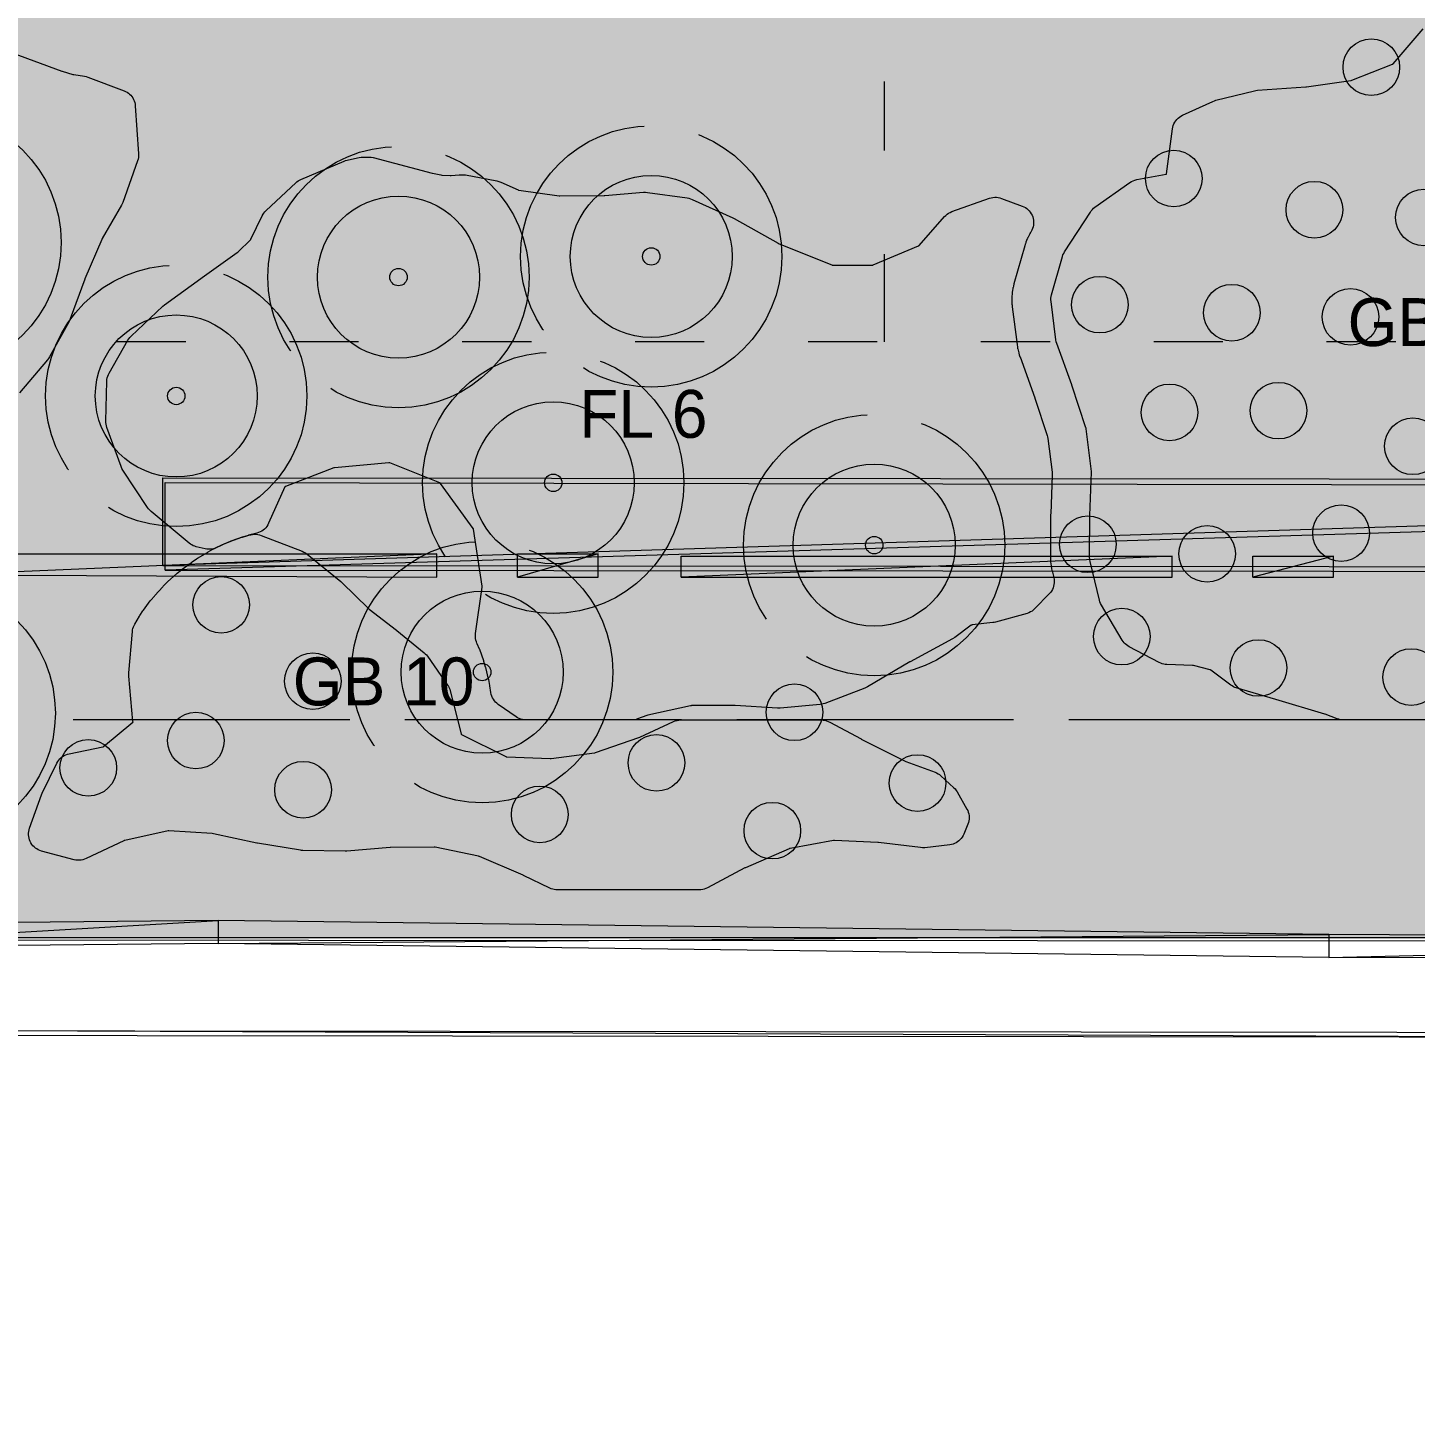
# Model space of a CAD drawing. Header units: metres. Extents: x 1 to 213, y 1 to 147.
# Drawn here: x 90.83 to 97.2, y 40.3 to 46.64 of the extents above; entities that cross this region are included whole.
import ezdxf

# ---------------------------------------------------------------- set-up
doc = ezdxf.new("R2010")
doc.units = ezdxf.units.M
doc.linetypes.add('DASHED', pattern=[1.524, 1.27, -0.254])
doc.layers.get('0').update_dxf_attribs({"lineweight": 0, "plot": 0})
for name, color, linetype, lineweight, plot in [('00-BASE-ARQUITECTURA', 8, 'Continuous', 0, False), ('PJ-ARBUSTOS', 82, 'Continuous', 0, False), ('PJ-COPA-ADULTA', 8, 'DASHED', 0, False), ('PJ-CUBRESUELOS', 150, 'Continuous', 0, False), ('PJ-ETIQUETAS', 7, 'Continuous', 0, False), ('PJ-GRAVILLA', 42, 'Continuous', 0, False), ('PJ-LIMITE-JARDIN', 7, 'Continuous', 0, False), ('PJ-MASAS', 92, 'Continuous', 0, False), ('PJ-MASAS-RELLENO', 92, 'Continuous', 0, False), ('PJ-RIEGO-SECTORES', 5, 'Continuous', 0, False), ('PJ-VISIBILIDAD', 1, 'DASHED', 0, False)]:
    doc.layers.add(name, color=color, linetype=linetype, lineweight=lineweight, plot=plot)

# ---------------------------------------------------------------- blocks, each defined once
blk = doc.blocks.new('PJ_GB')
blk.add_circle((0, 0), 0.13)
for tag, p, height in [('CODIGO', (0.15, 0.15), 0.2), ('ESPECIE', (0.15, -0.1), 0.15), ('ZONA', (0.15, -0.3), 0.15)]:
    blk.add_attdef(tag, p, '', height=height)
blk = doc.blocks.new('PJ_FL')
for radius in [0.372, 0.04]:
    blk.add_circle((0, 0), radius)
for tag, p, height in [('CODIGO', (0.15, 0.15), 0.2), ('ESPECIE', (0.15, -0.1), 0.15), ('ZONA', (0.15, -0.3), 0.15)]:
    blk.add_attdef(tag, p, '', height=height)

msp = doc.modelspace()

# ---------------------------------------------------------------- hatches: boundary and pattern name
at = {"layer": 'PJ-GRAVILLA'}
h = msp.add_hatch(dxfattribs=at)
h.set_pattern_fill('GRAVEL', scale=0.03)
h.paths.add_polyline_path([(77.6993, 54.0632), (78.7135, 54.0191), (78.7135, 53.4899), (79.0663, 53.2253), (90.7961, 53.2253), (91.1489, 53.4899), (91.1489, 54.0191), (92.1631, 54.0632), (94.1034, 54.0632), (95.6468, 53.6663), (97.0579, 52.6962), (98.1163, 51.3291), (101.2913, 42.642), (101.0708, 42.4656), (70.5996, 42.4656), (70.5555, 42.8184), (70.8201, 43.568), (73.8187, 51.3732), (74.6125, 52.4757), (75.4503, 53.1812), (76.3764, 53.7104), (77.6993, 54.0632)])
at = {"layer": 'PJ-MASAS-RELLENO'}
for points in [[(96.0565, 45.9716), (96.0568, 45.9734), (96.0837, 46.1796), (96.0852, 46.1875), (96.0875, 46.1953), (96.0905, 46.2028), (96.0943, 46.21), (96.0987, 46.2168), (96.1039, 46.223), (96.1096, 46.2287), (96.1159, 46.2338), (96.1227, 46.2383), (96.1299, 46.242), (96.2697, 46.3057), (96.2766, 46.3085), (96.2836, 46.3106), (96.4606, 46.3546), (96.4675, 46.356), (96.4745, 46.3568), (96.6961, 46.3717), (96.699, 46.3721), (96.9024, 46.4011), (96.9047, 46.4016), (96.9069, 46.4023), (97.0945, 46.4763), (97.0963, 46.4771), (97.0976, 46.4784), (97.2352, 46.6384), (97.2363, 46.6398), (97.2371, 46.6413), (97.3434, 46.8614), (97.3437, 46.862), (97.4266, 47.0418), (97.4301, 47.0485), (97.4342, 47.0549), (97.4389, 47.0608), (97.4441, 47.0663), (97.4498, 47.0712), (97.456, 47.0756), (97.4625, 47.0794), (97.6811, 47.1923), (97.6834, 47.1936), (97.7202, 47.2158), (97.7276, 47.2197), (97.8811, 47.2917), (97.8889, 47.2949), (97.8969, 47.2972), (97.9052, 47.2987), (97.9135, 47.2993), (97.9219, 47.299), (97.9302, 47.2978), (97.9383, 47.2958), (97.9495, 47.2925), (97.9514, 47.2919), (98.0086, 47.2776), (98.0105, 47.2772), (98.0374, 47.2718), (98.0394, 47.2715), (98.0977, 47.2628), (98.0996, 47.2626), (98.127, 47.2599), (98.1289, 47.2597), (98.1878, 47.2569), (98.1898, 47.2568), (98.2003, 47.2568), (98.2088, 47.2564), (98.2172, 47.255), (98.2254, 47.2528), (98.2333, 47.2497), (98.2408, 47.2458), (98.299, 47.2115), (98.3052, 47.2075), (98.311, 47.2029), (98.3163, 47.1978), (98.4632, 47.0441), (98.4688, 47.0375), (98.4738, 47.0303), (98.5752, 46.8625), (98.5801, 46.853), (98.6547, 46.6813), (98.658, 46.6724), (98.6602, 46.6631), (98.6894, 46.4938), (98.6904, 46.4864), (98.6906, 46.479), (98.6902, 46.4715), (98.689, 46.4642), (98.6872, 46.4569), (98.6847, 46.4499), (98.6815, 46.4432), (98.6141, 46.3139), (98.6102, 46.3072), (98.6057, 46.3009), (98.6006, 46.2951), (98.5949, 46.2899), (98.5888, 46.2851), (98.5822, 46.281), (98.5753, 46.2776), (98.426, 46.2123), (98.4251, 46.2119), (98.1929, 46.1137), (98.191, 46.1128), (98.1896, 46.1114), (98.0237, 45.9344), (98.0225, 45.933), (98.0221, 45.9312), (97.9747, 45.6921), (97.9744, 45.6902), (97.9749, 45.6884), (98.0468, 45.4381), (98.0475, 45.4362), (98.0485, 45.4344), (98.1856, 45.2266), (98.1872, 45.2244), (98.2282, 45.1705), (98.2324, 45.1644), (98.236, 45.158), (98.239, 45.1513), (98.2414, 45.1443), (98.2431, 45.1372), (98.2442, 45.1299), (98.2461, 45.1101), (98.2464, 45.1082), (98.2568, 45.038), (98.2571, 45.0361), (98.2625, 45.0091), (98.2629, 45.0072), (98.2801, 44.9384), (98.2807, 44.9365), (98.2886, 44.9102), (98.2893, 44.9084), (98.3131, 44.8416), (98.3139, 44.8398), (98.3244, 44.8144), (98.3252, 44.8126), (98.3555, 44.7485), (98.3564, 44.7467), (98.3693, 44.7225), (98.3703, 44.7208), (98.4068, 44.6599), (98.4078, 44.6583), (98.4231, 44.6354), (98.4242, 44.6338), (98.4579, 44.5884), (98.462, 44.5823), (98.4655, 44.5759), (98.4684, 44.5691), (98.4707, 44.5621), (98.4712, 44.5602), (98.4719, 44.5582), (98.473, 44.5564), (98.5757, 44.4021), (98.5769, 44.4006), (98.5784, 44.3994), (98.7311, 44.2968), (98.7326, 44.2959), (98.7341, 44.2953), (98.9035, 44.2359), (98.9099, 44.2334), (98.9161, 44.2302), (98.922, 44.2266), (99.0863, 44.1147), (99.0925, 44.11), (99.0983, 44.1047), (99.1035, 44.0988), (99.1081, 44.0925), (99.1121, 44.0858), (99.1153, 44.0787), (99.1179, 44.0714), (99.1671, 43.9062), (99.169, 43.8984), (99.1701, 43.8905), (99.1704, 43.8824), (99.1699, 43.8744), (99.1686, 43.8665), (99.1665, 43.8588), (99.1637, 43.8512), (99.0992, 43.7043), (99.0957, 43.6972), (99.0914, 43.6905), (99.0866, 43.6842), (99.0811, 43.6785), (99.0751, 43.6733), (99.0687, 43.6688), (98.952, 43.5951), (98.9462, 43.5917), (98.9401, 43.5889), (98.9338, 43.5866), (98.8468, 43.5586), (98.8449, 43.5579), (98.8436, 43.5564), (98.7943, 43.4912), (98.7901, 43.4862), (98.7856, 43.4815), (98.6575, 43.3598), (98.6495, 43.3531), (98.457, 43.2129), (98.449, 43.2077), (98.2631, 43.1036), (98.2559, 43.1), (98.2484, 43.0972), (98.2406, 43.0951), (98.204, 43.0873), (98.1958, 43.086), (98.1875, 43.0856), (97.903, 43.0856), (97.8953, 43.086), (97.8877, 43.0871), (97.8278, 43.0987), (97.8207, 43.1005), (97.8137, 43.1028), (97.807, 43.1058), (97.8007, 43.1094), (97.7946, 43.1136), (97.6192, 43.2471), (97.6124, 43.2529), (97.6062, 43.2595), (97.4882, 43.401), (97.487, 43.4024), (97.4853, 43.403), (97.402, 43.4308), (97.3942, 43.4339), (97.3729, 43.4436), (97.3693, 43.445), (97.3461, 43.453), (97.3424, 43.454), (97.3185, 43.4598), (97.3148, 43.4605), (97.2905, 43.464), (97.2867, 43.4643), (97.2612, 43.4656), (97.2593, 43.4656), (96.8693, 43.4656), (96.862, 43.4659), (96.8548, 43.4669), (96.8478, 43.4686), (96.8409, 43.4708), (96.7858, 43.4918), (96.783, 43.4927), (96.5594, 43.5591), (96.3771, 43.6132), (96.3704, 43.6155), (96.364, 43.6184), (96.3579, 43.6218), (96.352, 43.6258), (96.2602, 43.6943), (96.2586, 43.6953), (96.2568, 43.6959), (96.1804, 43.7158), (96.1782, 43.7162), (96.176, 43.7164), (96.0582, 43.7201), (96.051, 43.7207), (96.0438, 43.7219), (96.0369, 43.7237), (96.0301, 43.7262), (96.0235, 43.7293), (95.885, 43.802), (95.8787, 43.8058), (95.8727, 43.81), (95.8672, 43.8149), (95.8621, 43.8202), (95.8575, 43.8259), (95.8534, 43.8321), (95.7579, 43.9933), (95.7541, 44.0003), (95.7511, 44.0077), (95.7489, 44.0153), (95.7058, 44.1936), (95.7041, 44.2031), (95.7036, 44.2127), (95.7044, 44.4023), (95.7045, 44.4051), (95.7124, 44.6029), (95.7124, 44.6046), (95.7123, 44.6062), (95.6877, 44.8027), (95.6873, 44.8046), (95.6868, 44.8064), (95.6221, 45.003), (95.6218, 45.0041), (95.5529, 45.1939), (95.5503, 45.2024), (95.5487, 45.2111), (95.5265, 45.3861), (95.5259, 45.3941), (95.5261, 45.4022), (95.5271, 45.4102), (95.5289, 45.418), (95.5787, 45.593), (95.5812, 45.6005), (95.5845, 45.6077), (95.5885, 45.6145), (95.7069, 45.7976), (95.7113, 45.8038), (95.7163, 45.8095), (95.7219, 45.8148), (95.7279, 45.8195), (95.8886, 45.9331), (95.8959, 45.9377), (95.9037, 45.9415), (95.9119, 45.9445), (95.9203, 45.9465), (96.0546, 45.9711), (96.0565, 45.9716)], [(86.0731, 45.8196), (86.1771, 45.8815), (86.1789, 45.8827), (86.1806, 45.8841), (86.3313, 46.0262), (86.3337, 46.0286), (86.4597, 46.1693), (86.4677, 46.1771), (86.6157, 46.3019), (86.6232, 46.3075), (86.6313, 46.3122), (86.7925, 46.3935), (86.8003, 46.3969), (86.9786, 46.4643), (86.982, 46.4658), (87.1587, 46.5525), (87.1601, 46.5533), (87.1614, 46.5543), (87.3169, 46.6869), (87.3181, 46.688), (87.3192, 46.6892), (87.4715, 46.8701), (87.4746, 46.8735), (87.4811, 46.8804), (87.4867, 46.8858), (87.4928, 46.8906), (87.4994, 46.8948), (87.5063, 46.8984), (87.5136, 46.9012), (87.5211, 46.9033), (87.5288, 46.9047), (87.5326, 46.9052), (87.5672, 46.9121), (87.5698, 46.9127), (87.8433, 46.9859), (87.8509, 46.9875), (87.8587, 46.9884), (87.8665, 46.9886), (87.8929, 46.9877), (87.8981, 46.9879), (87.9358, 46.9917), (87.9384, 46.992), (88.1964, 47.035), (88.2044, 47.0359), (88.2124, 47.036), (88.2203, 47.0353), (88.2546, 47.0307), (88.2598, 47.0303), (88.3009, 47.0302), (88.3016, 47.0302), (88.3097, 47.03), (88.3179, 47.029), (88.3258, 47.0272), (88.3335, 47.0246), (88.341, 47.0211), (88.348, 47.017), (88.4866, 46.9254), (88.6803, 46.7995), (88.682, 46.7985), (88.6838, 46.7978), (88.8613, 46.7463), (88.8632, 46.7459), (88.8652, 46.7456), (89.0627, 46.7298), (89.0678, 46.7297), (89.2452, 46.7381), (89.2547, 46.738), (89.2642, 46.7367), (89.4497, 46.7008), (89.4566, 46.6992), (89.4634, 46.6969), (89.6334, 46.6309), (89.6418, 46.6271), (89.8176, 46.5345), (89.8193, 46.5337), (89.8211, 46.5331), (90.009, 46.4765), (90.0111, 46.476), (90.0133, 46.476), (90.2149, 46.4828), (90.2172, 46.4831), (90.2194, 46.4835), (90.4485, 46.5449), (90.4509, 46.5457), (90.5481, 46.5785), (90.5556, 46.5807), (90.5633, 46.5821), (90.5711, 46.5827), (90.5789, 46.5826), (90.5867, 46.5817), (90.5944, 46.58), (90.6307, 46.5703), (90.6358, 46.5693), (90.6381, 46.569), (90.6468, 46.5674), (90.6553, 46.5648), (90.9834, 46.4444), (90.9859, 46.4436), (91.0336, 46.4296), (91.0387, 46.4284), (91.0877, 46.4207), (91.0956, 46.4191), (91.1033, 46.4166), (91.2693, 46.3546), (91.2763, 46.3516), (91.283, 46.3479), (91.2893, 46.3437), (91.2952, 46.3388), (91.3006, 46.3334), (91.3054, 46.3275), (91.3097, 46.3212), (91.3133, 46.3145), (91.3163, 46.3074), (91.3186, 46.3002), (91.3202, 46.2927), (91.3211, 46.2851), (91.3362, 46.0644), (91.3364, 46.0562), (91.3357, 46.048), (91.3341, 46.0399), (91.3317, 46.032), (91.2639, 45.842), (91.2611, 45.8353), (91.2578, 45.8289), (91.1697, 45.676), (91.1676, 45.6718), (91.0901, 45.4907), (91.0893, 45.4888), (91.0225, 45.307), (91.0202, 45.3013), (91.0174, 45.2958), (90.9268, 45.1324), (90.9227, 45.1257), (90.9179, 45.1194), (90.7896, 44.968), (90.7873, 44.9654), (90.6467, 44.8134), (90.6454, 44.8118), (90.6443, 44.8101), (90.5424, 44.6409), (90.5414, 44.6391), (90.5411, 44.6372), (90.5113, 44.4348), (90.5111, 44.4328), (90.5113, 44.4308), (90.5492, 44.1966), (90.5499, 44.1934), (90.6088, 43.9562), (90.6101, 43.9498), (90.6109, 43.9433), (90.6111, 43.9367), (90.6106, 43.7087), (90.6102, 43.701), (90.6091, 43.6934), (90.6073, 43.686), (90.6047, 43.6787), (90.6015, 43.6718), (90.5976, 43.6651), (90.5931, 43.6589), (90.4627, 43.4957), (90.4574, 43.4897), (90.4516, 43.4843), (90.4452, 43.4795), (90.4384, 43.4753), (90.4313, 43.4719), (90.4238, 43.4692), (90.416, 43.4672), (90.4082, 43.466), (90.4002, 43.4656), (89.9232, 43.4656), (89.9158, 43.4659), (89.9085, 43.467), (89.9014, 43.4686), (89.8944, 43.471), (89.8924, 43.4717), (89.8894, 43.473), (89.6922, 43.5583), (89.6906, 43.5589), (89.6889, 43.5594), (89.4991, 43.6046), (89.4881, 43.6081), (89.3282, 43.6717), (89.3206, 43.6751), (89.3135, 43.6794), (89.3068, 43.6843), (89.3007, 43.6899), (89.19, 43.8026), (89.1844, 43.8088), (89.1796, 43.8156), (89.1755, 43.8229), (89.1722, 43.8305), (89.1696, 43.8384), (89.1245, 44.0112), (89.1229, 44.0185), (89.0867, 44.2408), (89.0854, 44.2462), (89.0139, 44.4782), (89.0133, 44.4798), (89.0124, 44.4813), (88.869, 44.6711), (88.8677, 44.6727), (88.8658, 44.6736), (88.6419, 44.7701), (88.64, 44.7709), (88.6379, 44.7707), (88.3894, 44.7434), (88.3873, 44.743), (88.3853, 44.7422), (88.1558, 44.6349), (88.1515, 44.6326), (88.0867, 44.5919), (88.0796, 44.5879), (88.0721, 44.5847), (88.0644, 44.5822), (88.0564, 44.5806), (88.0483, 44.5797), (88.0402, 44.5797), (87.9869, 44.5824), (87.985, 44.5824), (87.9575, 44.5824), (87.9555, 44.5824), (87.8774, 44.5785), (87.8754, 44.5784), (87.8481, 44.5757), (87.8461, 44.5754), (87.7688, 44.564), (87.7668, 44.5636), (87.7399, 44.5583), (87.738, 44.5578), (87.6621, 44.5388), (87.6602, 44.5383), (87.6339, 44.5303), (87.632, 44.5297), (87.5584, 44.5034), (87.5565, 44.5026), (87.5311, 44.4921), (87.5294, 44.4913), (87.4586, 44.4579), (87.4569, 44.457), (87.4327, 44.4441), (87.4309, 44.4431), (87.415, 44.4335), (87.4083, 44.43), (87.4014, 44.427), (87.3943, 44.4248), (87.2634, 44.3902), (87.2617, 44.3897), (87.2601, 44.3886), (87.1093, 44.2777), (87.1078, 44.2765), (87.1066, 44.275), (86.9901, 44.1229), (86.9842, 44.116), (86.9775, 44.1098), (86.9701, 44.1044), (86.8147, 44.0037), (86.8073, 43.9995), (86.7995, 43.9961), (86.7914, 43.9935), (86.7831, 43.9918), (86.7746, 43.991), (86.7661, 43.9911), (86.6027, 44.0014), (86.5947, 44.0023), (86.5868, 44.0041), (86.5791, 44.0066), (86.5717, 44.0099), (86.5646, 44.0139), (86.5581, 44.0186), (86.552, 44.0239), (86.4442, 44.129), (86.4385, 44.1352), (86.4335, 44.1419), (86.4292, 44.1491), (86.4257, 44.1568), (86.423, 44.1648), (86.4211, 44.173), (86.3984, 44.3077), (86.3975, 44.3159), (86.3974, 44.3242), (86.3982, 44.3325), (86.4148, 44.4473), (86.415, 44.4494), (86.4145, 44.4515), (86.3596, 44.6337), (86.3589, 44.6356), (86.3576, 44.6373), (86.2133, 44.8051), (86.2121, 44.8063), (86.2108, 44.8075), (86.0202, 44.9643), (86.0166, 44.9674), (85.8501, 45.122), (85.845, 45.1272), (85.8404, 45.1327), (85.8364, 45.1387), (85.7476, 45.2828), (85.7436, 45.2901), (85.7404, 45.2978), (85.738, 45.3059), (85.7365, 45.3141), (85.7358, 45.3224), (85.736, 45.3307), (85.7371, 45.339), (85.7684, 45.5119), (85.7701, 45.5191), (85.7724, 45.5261), (85.7754, 45.5329), (85.7789, 45.5394), (85.7831, 45.5455), (85.9103, 45.7157), (85.9153, 45.7217), (85.9208, 45.7272), (85.9269, 45.7322), (85.9334, 45.7365), (86.0731, 45.8196)], [(91.3933, 44.4233), (91.3875, 44.4286), (91.3823, 44.4345), (91.3777, 44.4408), (91.2646, 44.6129), (91.26, 44.6209), (91.2563, 44.6294), (91.1909, 44.8087), (91.1886, 44.8158), (91.1871, 44.8231), (91.1862, 44.8306), (91.186, 44.838), (91.1904, 45.0206), (91.191, 45.0285), (91.1924, 45.0363), (91.1945, 45.0439), (91.1974, 45.0513), (91.2009, 45.0584), (91.2872, 45.2095), (91.2914, 45.2161), (91.2963, 45.2223), (91.3017, 45.228), (91.4468, 45.3652), (91.4551, 45.3721), (91.6388, 45.5041), (91.7886, 45.6121), (91.7928, 45.6156), (91.8498, 45.67), (91.851, 45.6712), (91.8518, 45.6728), (91.9044, 45.7807), (91.9079, 45.7871), (91.9119, 45.7931), (91.9165, 45.7988), (91.9216, 45.804), (92.0576, 45.9317), (92.063, 45.9363), (92.0687, 45.9403), (92.0747, 45.9439), (92.0811, 45.947), (92.2805, 46.0318), (92.2871, 46.0342), (92.2939, 46.0361), (92.3416, 46.0471), (92.3499, 46.0486), (92.3582, 46.0491), (92.3851, 46.0496), (92.3866, 46.0497), (92.3957, 46.05), (92.4047, 46.0492), (92.4136, 46.0474), (92.684, 45.9762), (92.6865, 45.9756), (92.7242, 45.9683), (92.7294, 45.9676), (92.7664, 45.9654), (92.7716, 45.9654), (92.8086, 45.968), (92.8112, 45.9684), (92.8197, 45.9691), (92.8283, 45.9688), (92.8368, 45.9677), (92.9817, 45.9404), (92.991, 45.9381), (92.9999, 45.9347), (93.0793, 45.8989), (93.081, 45.8982), (93.0829, 45.8978), (93.2683, 45.8719), (93.2698, 45.8717), (93.2713, 45.8717), (93.4739, 45.8738), (93.4767, 45.8739), (93.6552, 45.8884), (93.664, 45.8887), (93.6728, 45.8879), (93.8559, 45.8621), (93.8634, 45.8607), (93.8707, 45.8586), (93.8778, 45.8557), (94.0658, 45.7703), (94.0719, 45.7672), (94.2727, 45.6542), (94.2774, 45.6519), (94.5198, 45.5547), (94.5216, 45.5541), (94.5235, 45.554), (94.7064, 45.5542), (94.7084, 45.5543), (94.7102, 45.555), (94.9182, 45.6419), (94.9198, 45.6427), (94.921, 45.644), (95.0369, 45.7765), (95.0426, 45.7824), (95.0489, 45.7877), (95.0557, 45.7923), (95.0629, 45.7961), (95.0705, 45.7993), (95.2443, 45.8606), (95.2519, 45.8629), (95.2597, 45.8644), (95.2676, 45.8651), (95.2756, 45.8651), (95.2835, 45.8642), (95.2912, 45.8626), (95.2988, 45.8602), (95.3943, 45.8247), (95.4015, 45.8216), (95.4084, 45.8178), (95.4148, 45.8134), (95.4208, 45.8083), (95.4263, 45.8027), (95.4312, 45.7966), (95.4355, 45.7901), (95.4391, 45.7831), (95.442, 45.7758), (95.4442, 45.7683), (95.4457, 45.7606), (95.4464, 45.7528), (95.4463, 45.745), (95.4454, 45.7372), (95.4438, 45.7295), (95.4415, 45.722), (95.4384, 45.7148), (95.4346, 45.7079), (95.4329, 45.7051), (95.4324, 45.7043), (95.4292, 45.6987), (95.4283, 45.697), (95.421, 45.6829), (95.4201, 45.6811), (95.4177, 45.6757), (95.4169, 45.6739), (95.4111, 45.6591), (95.4104, 45.6573), (95.4084, 45.6512), (95.408, 45.6502), (95.4057, 45.6427), (95.4054, 45.6417), (95.3559, 45.4677), (95.3557, 45.4668), (95.3537, 45.459), (95.3534, 45.458), (95.352, 45.4516), (95.3516, 45.4496), (95.3487, 45.4337), (95.3484, 45.4318), (95.3477, 45.4258), (95.3475, 45.4237), (95.3462, 45.4077), (95.3461, 45.4057), (95.346, 45.3996), (95.346, 45.3976), (95.3464, 45.3815), (95.3465, 45.3795), (95.347, 45.3729), (95.3471, 45.3719), (95.3479, 45.3639), (95.348, 45.3629), (95.3701, 45.189), (95.3703, 45.1879), (95.3716, 45.1791), (95.3718, 45.1781), (95.3731, 45.171), (95.3736, 45.1688), (95.3777, 45.1516), (95.3783, 45.1494), (95.3804, 45.1426), (95.3807, 45.1415), (95.3835, 45.1331), (95.3839, 45.1321), (95.4516, 44.9453), (95.4524, 44.943), (95.5086, 44.7722), (95.5106, 44.7648), (95.512, 44.7572), (95.5312, 44.6035), (95.5318, 44.5969), (95.5318, 44.5903), (95.5247, 44.4127), (95.5246, 44.4094), (95.5245, 44.4066), (95.5245, 44.4034), (95.5236, 44.2141), (95.5236, 44.2129), (95.5239, 44.2033), (95.5239, 44.202), (95.5244, 44.1942), (95.5246, 44.1918), (95.5268, 44.1726), (95.5272, 44.1703), (95.5285, 44.1625), (95.5288, 44.1614), (95.5307, 44.1519), (95.531, 44.1507), (95.5386, 44.1192), (95.5401, 44.1113), (95.5408, 44.1033), (95.5407, 44.0952), (95.5398, 44.0872), (95.5381, 44.0794), (95.5356, 44.0717), (95.5323, 44.0644), (95.5283, 44.0574), (95.5237, 44.0508), (95.5184, 44.0448), (95.4525, 43.9767), (95.4463, 43.9709), (95.4394, 43.9658), (95.4321, 43.9615), (95.4244, 43.9579), (95.4163, 43.9552), (95.2707, 43.915), (95.2646, 43.9136), (95.2585, 43.9126), (95.164, 43.9018), (95.1619, 43.9015), (95.1602, 43.9003), (95.0838, 43.8438), (95.0741, 43.8377), (94.8799, 43.7333), (94.8785, 43.7325), (94.684, 43.6177), (94.6779, 43.6145), (94.6717, 43.6118), (94.4872, 43.5417), (94.4803, 43.5395), (94.4732, 43.5378), (94.466, 43.5368), (94.282, 43.5203), (94.2758, 43.5199), (94.2696, 43.5201), (94.0761, 43.5327), (94.0732, 43.5328), (93.8756, 43.5314), (93.8735, 43.5312), (93.8714, 43.5309), (93.6749, 43.4874), (93.6698, 43.4859), (93.6276, 43.4705), (93.6209, 43.4684), (93.6141, 43.4668), (93.6071, 43.4659), (93.6001, 43.4656), (93.1157, 43.4656), (93.1076, 43.466), (93.0996, 43.4672), (93.0918, 43.4693), (93.0842, 43.4721), (93.0769, 43.4757), (93.07, 43.48), (92.9878, 43.5372), (92.9814, 43.5422), (92.9755, 43.5478), (92.9702, 43.554), (92.9655, 43.5607), (92.9616, 43.5678), (92.9584, 43.5753), (92.956, 43.5831), (92.9544, 43.5911), (92.9498, 43.6222), (92.9495, 43.6241), (92.9441, 43.6511), (92.9437, 43.653), (92.9303, 43.7065), (92.9297, 43.7084), (92.9218, 43.7347), (92.9211, 43.7365), (92.9026, 43.7885), (92.9019, 43.7903), (92.8913, 43.8157), (92.8902, 43.8184), (92.8902, 43.8184), (92.8879, 43.824), (92.8856, 43.8314), (92.8841, 43.839), (92.8833, 43.8468), (92.8832, 43.8545), (92.8839, 43.8622), (92.9141, 44.0758), (92.9143, 44.0777), (92.9141, 44.0796), (92.8739, 44.3417), (92.8735, 44.3436), (92.8725, 44.3452), (92.7232, 44.5518), (92.722, 44.5532), (92.7203, 44.554), (92.4897, 44.6457), (92.4879, 44.6463), (92.486, 44.6462), (92.2363, 44.6233), (92.2346, 44.623), (92.2329, 44.6225), (92.0104, 44.5382), (92.0086, 44.5374), (92.0077, 44.5357), (91.9333, 44.3685), (91.9297, 44.3613), (91.9254, 44.3545), (91.9203, 44.3482), (91.9147, 44.3424), (91.9086, 44.3372), (91.9019, 44.3327), (91.8948, 44.3288), (91.8874, 44.3257), (91.8797, 44.3234), (91.8412, 44.3138), (91.8393, 44.3132), (91.813, 44.3053), (91.8112, 44.3046), (91.7593, 44.2861), (91.7574, 44.2854), (91.732, 44.2748), (91.7302, 44.274), (91.6944, 44.2571), (91.6873, 44.2542), (91.68, 44.2519), (91.6725, 44.2504), (91.6649, 44.2496), (91.6572, 44.2495), (91.6496, 44.2501), (91.6421, 44.2515), (91.6012, 44.261), (91.594, 44.263), (91.5871, 44.2657), (91.5804, 44.269), (91.574, 44.273), (91.5681, 44.2775), (91.3933, 44.4233)], [(91.1722, 43.3419), (91.1741, 43.3424), (91.1757, 43.3436), (91.3092, 43.4562), (91.3106, 43.4574), (91.3105, 43.4593), (91.2915, 43.6674), (91.2911, 43.6744), (91.2914, 43.6815), (91.3077, 43.8719), (91.3086, 43.8791), (91.3102, 43.8862), (91.3124, 43.8931), (91.3153, 43.8998), (91.3187, 43.9062), (91.3399, 43.9415), (91.342, 43.9448), (91.3562, 43.966), (91.3584, 43.9692), (91.3901, 44.0119), (91.3925, 44.015), (91.4087, 44.0347), (91.4113, 44.0377), (91.447, 44.0771), (91.4497, 44.08), (91.4677, 44.098), (91.4706, 44.1007), (91.51, 44.1364), (91.513, 44.139), (91.5327, 44.1552), (91.5358, 44.1576), (91.5785, 44.1893), (91.5817, 44.1915), (91.6029, 44.2057), (91.6062, 44.2078), (91.6519, 44.2352), (91.6553, 44.2371), (91.6778, 44.2491), (91.6813, 44.2509), (91.7294, 44.2736), (91.7329, 44.2752), (91.7565, 44.285), (91.7602, 44.2864), (91.8103, 44.3043), (91.814, 44.3055), (91.8384, 44.3129), (91.8422, 44.314), (91.8513, 44.3163), (91.8594, 44.3179), (91.8675, 44.3186), (91.8757, 44.3185), (91.8839, 44.3176), (91.8919, 44.3158), (91.8997, 44.3132), (92.0879, 44.2401), (92.0956, 44.2366), (92.1028, 44.2324), (92.1096, 44.2274), (92.2644, 44.1008), (92.2693, 44.0964), (92.3924, 43.9774), (92.3956, 43.9746), (92.5204, 43.8773), (92.5216, 43.8763), (92.6474, 43.7744), (92.6529, 43.7695), (92.6579, 43.7641), (92.6625, 43.7583), (92.7555, 43.626), (92.7594, 43.6199), (92.7627, 43.6134), (92.7655, 43.6066), (92.7676, 43.5996), (92.8175, 43.4023), (92.8181, 43.4006), (92.8197, 43.3996), (93.0228, 43.2972), (93.0248, 43.2963), (93.0269, 43.2961), (93.2268, 43.289), (93.2284, 43.289), (93.2301, 43.2892), (93.4301, 43.3149), (93.4321, 43.3152), (93.4341, 43.3158), (93.6341, 43.3857), (93.6375, 43.3871), (93.793, 43.4583), (93.801, 43.4615), (93.8092, 43.4638), (93.8177, 43.4651), (93.8263, 43.4656), (94.4722, 43.4656), (94.4801, 43.4652), (94.4879, 43.464), (94.4955, 43.4621), (94.503, 43.4594), (94.5101, 43.456), (94.6538, 43.3786), (94.6548, 43.3781), (94.8561, 43.2772), (94.86, 43.2755), (94.9938, 43.2258), (95.0009, 43.2227), (95.0076, 43.219), (95.014, 43.2147), (95.0199, 43.2098), (95.0799, 43.1548), (95.0858, 43.1488), (95.091, 43.1422), (95.0956, 43.1351), (95.14, 43.0564), (95.1435, 43.0493), (95.1464, 43.0418), (95.1485, 43.0341), (95.1498, 43.0262), (95.1503, 43.0182), (95.15, 43.0102), (95.1489, 43.0022), (95.147, 42.9945), (95.1444, 42.9869), (95.126, 42.942), (95.1228, 42.9349), (95.1188, 42.9282), (95.1142, 42.922), (95.1091, 42.9162), (95.1034, 42.9109), (95.0972, 42.9062), (95.0906, 42.9021), (95.0836, 42.8987), (95.0763, 42.896), (95.0688, 42.894), (95.0611, 42.8927), (94.9461, 42.8794), (94.9366, 42.8789), (94.9272, 42.8795), (94.7344, 42.9031), (94.7314, 42.9034), (94.5315, 42.9128), (94.5292, 42.9128), (94.527, 42.9125), (94.3278, 42.8758), (94.3256, 42.8753), (94.3234, 42.8745), (94.1232, 42.7874), (94.1205, 42.7861), (93.9486, 42.6949), (93.9415, 42.6916), (93.9342, 42.689), (93.9266, 42.6871), (93.9189, 42.686), (93.9111, 42.6856), (93.2594, 42.6856), (93.2522, 42.6859), (93.245, 42.6869), (93.238, 42.6885), (93.2311, 42.6908), (93.2245, 42.6936), (93.1042, 42.7519), (93.1025, 42.7527), (92.9015, 42.8386), (92.8996, 42.8393), (92.8977, 42.8398), (92.698, 42.8812), (92.6959, 42.8815), (92.6938, 42.8816), (92.4937, 42.8798), (92.4909, 42.8797), (92.2923, 42.8639), (92.2848, 42.8636), (92.0908, 42.8666), (92.0849, 42.8669), (92.079, 42.8677), (91.883, 42.9001), (91.8794, 42.9008), (91.6803, 42.9431), (91.6746, 42.9439), (91.4757, 42.9573), (91.4738, 42.9573), (91.4719, 42.957), (91.2723, 42.9127), (91.2701, 42.9121), (91.2681, 42.9112), (91.0951, 42.8292), (91.0877, 42.8262), (91.08, 42.8239), (91.0721, 42.8223), (91.0641, 42.8216), (91.0561, 42.8217), (91.0481, 42.8226), (91.0403, 42.8242), (90.8904, 42.8641), (90.883, 42.8665), (90.8758, 42.8696), (90.869, 42.8733), (90.8626, 42.8777), (90.8566, 42.8827), (90.8512, 42.8883), (90.8463, 42.8944), (90.842, 42.9009), (90.8384, 42.9078), (90.8355, 42.915), (90.8333, 42.9225), (90.8318, 42.9301), (90.8311, 42.9379), (90.8311, 42.9457), (90.8319, 42.9534), (90.8334, 42.9611), (90.8357, 42.9685), (90.8908, 43.1216), (90.8941, 43.1294), (90.9609, 43.2673), (90.9649, 43.2745), (90.9695, 43.2812), (90.9749, 43.2874), (90.9808, 43.2931), (90.9873, 43.2981), (90.9942, 43.3024), (91.0016, 43.306), (91.0093, 43.3088), (91.0172, 43.3108), (91.1722, 43.3419)]]:
    msp.add_hatch(color=7, dxfattribs=at).paths.add_polyline_path(points)

# ---------------------------------------------------------------- linework, layer by layer
at = {"layer": '00-BASE-ARQUITECTURA'}
for points in [[(94.7596, 46.3973), (94.7596, 46.0798)], [(94.7596, 45.6036), (94.7596, 45.2014)], [(91.5528, 45.2014), (91.2353, 45.2014)], [(92.3466, 45.2014), (92.0291, 45.2014)], [(93.1403, 45.2014), (92.8228, 45.2014)], [(93.9341, 45.2014), (93.6166, 45.2014)], [(94.7278, 45.2014), (94.4103, 45.2014)], [(95.5216, 45.2014), (95.2041, 45.2014)], [(96.3153, 45.2014), (95.9978, 45.2014)], [(97.1091, 45.2014), (96.7916, 45.2014)], [(103.9459, 44.5664), (91.447, 44.1748), (91.447, 44.577), (103.9459, 44.5664)], [(103.9459, 44.1642), (103.9459, 44.5664), (91.447, 44.1748), (103.9459, 44.1642)], [(103.9565, 44.5346), (91.4576, 44.1536), (91.4576, 44.5558), (103.9565, 44.5346)], [(103.9565, 44.1431), (103.9565, 44.5346), (91.4576, 44.1536), (103.9565, 44.1431)], [(92.7064, 44.1219), (92.7064, 44.2277), (90.4522, 44.1325), (92.7064, 44.1219)], [(92.7064, 44.2277), (90.4522, 44.1325), (90.4522, 44.2277), (92.7064, 44.2277)], [(93.4473, 44.1219), (93.4473, 44.2277), (93.0768, 44.1219), (93.4473, 44.1219)], [(93.4473, 44.2277), (93.0768, 44.1219), (93.0768, 44.2277), (93.4473, 44.2277)], [(96.0825, 44.1219), (96.0825, 44.2171), (93.8283, 44.1219), (96.0825, 44.1219)], [(96.0825, 44.2171), (93.8283, 44.1219), (93.8283, 44.2171), (96.0825, 44.2171)], [(96.8233, 44.1219), (96.8233, 44.2171), (96.4529, 44.1219), (96.8233, 44.1219)], [(96.8233, 44.2171), (96.4529, 44.1219), (96.4529, 44.2171), (96.8233, 44.2171)], [(89.542, 42.5238), (89.542, 42.418), (91.701, 42.545), (89.542, 42.5238)], [(89.542, 42.418), (91.701, 42.545), (91.701, 42.4391), (89.542, 42.418)], [(91.701, 42.545), (91.701, 42.4391), (96.8022, 42.4815), (91.701, 42.545)], [(132.6056, 42.4603), (98.813, 42.4497), (51.9289, 42.4709), (51.9183, 40.2061), (63.2954, 40.1637), (62.5016, 38.0788), (61.8984, 36.4807), (60.5119, 32.8612), (59.8875, 31.2208), (59.2102, 29.4428), (58.5223, 27.8553), (57.9402, 26.7652), (56.6173, 24.7438), (54.7229, 22.5637), (53.0189, 21.0502), (52.1723, 20.4152), (50.426, 19.3146), (48.5316, 18.3832)], [(91.701, 42.4391), (96.8022, 42.4815), (96.8022, 42.3756), (91.701, 42.4391)], [(96.8022, 42.4815), (96.8022, 42.3756), (100.4217, 42.4603), (96.8022, 42.4815)], [(96.8022, 42.3756), (100.4217, 42.4603), (100.4217, 42.3651), (96.8022, 42.3756)], [(101.6705, 41.9946), (70.2063, 42.1216)], [(52.1935, 42.0793), (123.197, 42.0052)], [(52.204, 42.0581), (123.2076, 41.9841)]]:
    msp.add_lwpolyline(points, dxfattribs=at)
at = {"layer": 'PJ-COPA-ADULTA'}
for centre in [(90.3805, 45.6574), (93.6905, 45.5937), (92.5298, 45.4988), (91.5092, 44.9532), (93.2404, 44.5545), (94.7143, 44.2683), (92.914, 43.6855), (90.3539, 43.4973)]:
    msp.add_circle(centre, 0.6, dxfattribs=at)
at = {"layer": 'PJ-LIMITE-JARDIN'}
msp.add_lwpolyline([(77.6993, 54.0632), (78.7135, 54.0191), (78.7135, 53.4899), (79.0663, 53.2253), (90.7961, 53.2253), (91.1489, 53.4899), (91.1489, 54.0191), (92.1631, 54.0632), (94.1034, 54.0632), (95.6468, 53.6663), (97.0579, 52.6962), (98.1163, 51.3291), (101.2913, 42.642), (101.0708, 42.4656), (70.5996, 42.4656), (70.5555, 42.8184), (70.8201, 43.568), (73.8187, 51.3732), (74.6125, 52.4757), (75.4503, 53.1812), (76.3764, 53.7104), (77.6993, 54.0632)], close=True, dxfattribs=at)
at = {"layer": 'PJ-MASAS'}
for points in [[(97.2593, 43.4656), (96.8693, 43.4656), (96.862, 43.4659), (96.8548, 43.4669), (96.8478, 43.4686), (96.8409, 43.4708), (96.7858, 43.4918), (96.783, 43.4927), (96.5594, 43.5591), (96.3771, 43.6132), (96.3704, 43.6155), (96.364, 43.6184), (96.3579, 43.6218), (96.352, 43.6258), (96.2602, 43.6943), (96.2586, 43.6953), (96.2568, 43.6959), (96.1804, 43.7158), (96.1782, 43.7162), (96.176, 43.7164), (96.0582, 43.7201), (96.051, 43.7207), (96.0438, 43.7219), (96.0369, 43.7237), (96.0301, 43.7262), (96.0235, 43.7293), (95.885, 43.802), (95.8787, 43.8058), (95.8727, 43.81), (95.8672, 43.8149), (95.8621, 43.8202), (95.8575, 43.8259), (95.8534, 43.8321), (95.7579, 43.9933), (95.7541, 44.0003), (95.7511, 44.0077), (95.7489, 44.0153), (95.7058, 44.1936), (95.7041, 44.2031), (95.7036, 44.2127), (95.7044, 44.4023), (95.7045, 44.4051), (95.7124, 44.6029), (95.7124, 44.6046), (95.7123, 44.6062), (95.6877, 44.8027), (95.6873, 44.8046), (95.6868, 44.8064), (95.6221, 45.003), (95.6218, 45.0041), (95.5529, 45.1939), (95.5503, 45.2024), (95.5487, 45.2111), (95.5265, 45.3861), (95.5259, 45.3941), (95.5261, 45.4022), (95.5271, 45.4102), (95.5289, 45.418), (95.5787, 45.593), (95.5812, 45.6005), (95.5845, 45.6077), (95.5885, 45.6145), (95.7069, 45.7976), (95.7113, 45.8038), (95.7163, 45.8095), (95.7219, 45.8148), (95.7279, 45.8195), (95.8886, 45.9331), (95.8959, 45.9377), (95.9037, 45.9415), (95.9119, 45.9445), (95.9203, 45.9465), (96.0546, 45.9711), (96.0565, 45.9716), (96.0565, 45.9716), (96.0568, 45.9734), (96.0837, 46.1796), (96.0852, 46.1875), (96.0875, 46.1953), (96.0905, 46.2028), (96.0943, 46.21), (96.0987, 46.2168), (96.1039, 46.223), (96.1096, 46.2287), (96.1159, 46.2338), (96.1227, 46.2383), (96.1299, 46.242), (96.2697, 46.3057), (96.2766, 46.3085), (96.2836, 46.3106), (96.4606, 46.3546), (96.4675, 46.356), (96.4745, 46.3568), (96.6961, 46.3717), (96.699, 46.3721), (96.9024, 46.4011), (96.9047, 46.4016), (96.9069, 46.4023), (97.0945, 46.4763), (97.0963, 46.4771), (97.0976, 46.4784), (97.2352, 46.6384)], [(90.6553, 46.5648), (90.9834, 46.4444), (90.9859, 46.4436), (91.0336, 46.4296), (91.0387, 46.4284), (91.0877, 46.4207), (91.0956, 46.4191), (91.1033, 46.4166), (91.2693, 46.3546), (91.2763, 46.3516), (91.283, 46.3479), (91.2893, 46.3437), (91.2952, 46.3388), (91.3006, 46.3334), (91.3054, 46.3275), (91.3097, 46.3212), (91.3133, 46.3145), (91.3163, 46.3074), (91.3186, 46.3002), (91.3202, 46.2927), (91.3211, 46.2851), (91.3362, 46.0644), (91.3364, 46.0562), (91.3357, 46.048), (91.3341, 46.0399), (91.3317, 46.032), (91.2639, 45.842), (91.2611, 45.8353), (91.2578, 45.8289), (91.1697, 45.676), (91.1676, 45.6718), (91.0901, 45.4907), (91.0893, 45.4888), (91.0225, 45.307), (91.0202, 45.3013), (91.0174, 45.2958), (90.9268, 45.1324), (90.9227, 45.1257), (90.9179, 45.1194), (90.7896, 44.968)]]:
    msp.add_lwpolyline(points, dxfattribs=at)
for points in [[(91.3933, 44.4233), (91.3875, 44.4286), (91.3823, 44.4345), (91.3777, 44.4408), (91.2646, 44.6129), (91.26, 44.6209), (91.2563, 44.6294), (91.1909, 44.8087), (91.1886, 44.8158), (91.1871, 44.8231), (91.1862, 44.8306), (91.186, 44.838), (91.1904, 45.0206), (91.191, 45.0285), (91.1924, 45.0363), (91.1945, 45.0439), (91.1974, 45.0513), (91.2009, 45.0584), (91.2872, 45.2095), (91.2914, 45.2161), (91.2963, 45.2223), (91.3017, 45.228), (91.4468, 45.3652), (91.4551, 45.3721), (91.6388, 45.5041), (91.7886, 45.6121), (91.7928, 45.6156), (91.8498, 45.67), (91.851, 45.6712), (91.8518, 45.6728), (91.9044, 45.7807), (91.9079, 45.7871), (91.9119, 45.7931), (91.9165, 45.7988), (91.9216, 45.804), (92.0576, 45.9317), (92.063, 45.9363), (92.0687, 45.9403), (92.0747, 45.9439), (92.0811, 45.947), (92.2805, 46.0318), (92.2871, 46.0342), (92.2939, 46.0361), (92.3416, 46.0471), (92.3499, 46.0486), (92.3582, 46.0491), (92.3851, 46.0496), (92.3866, 46.0497), (92.3957, 46.05), (92.4047, 46.0492), (92.4136, 46.0474), (92.684, 45.9762), (92.6865, 45.9756), (92.7242, 45.9683), (92.7294, 45.9676), (92.7664, 45.9654), (92.7716, 45.9654), (92.8086, 45.968), (92.8112, 45.9684), (92.8197, 45.9691), (92.8283, 45.9688), (92.8368, 45.9677), (92.9817, 45.9404), (92.991, 45.9381), (92.9999, 45.9347), (93.0793, 45.8989), (93.081, 45.8982), (93.0829, 45.8978), (93.2683, 45.8719), (93.2698, 45.8717), (93.2713, 45.8717), (93.4739, 45.8738), (93.4767, 45.8739), (93.6552, 45.8884), (93.664, 45.8887), (93.6728, 45.8879), (93.8559, 45.8621), (93.8634, 45.8607), (93.8707, 45.8586), (93.8778, 45.8557), (94.0658, 45.7703), (94.0719, 45.7672), (94.2727, 45.6542), (94.2774, 45.6519), (94.5198, 45.5547), (94.5216, 45.5541), (94.5235, 45.554), (94.7064, 45.5542), (94.7084, 45.5543), (94.7102, 45.555), (94.9182, 45.6419), (94.9198, 45.6427), (94.921, 45.644), (95.0369, 45.7765), (95.0426, 45.7824), (95.0489, 45.7877), (95.0557, 45.7923), (95.0629, 45.7961), (95.0705, 45.7993), (95.2443, 45.8606), (95.2519, 45.8629), (95.2597, 45.8644), (95.2676, 45.8651), (95.2756, 45.8651), (95.2835, 45.8642), (95.2912, 45.8626), (95.2988, 45.8602), (95.3943, 45.8247), (95.4015, 45.8216), (95.4084, 45.8178), (95.4148, 45.8134), (95.4208, 45.8083), (95.4263, 45.8027), (95.4312, 45.7966), (95.4355, 45.7901), (95.4391, 45.7831), (95.442, 45.7758), (95.4442, 45.7683), (95.4457, 45.7606), (95.4464, 45.7528), (95.4463, 45.745), (95.4454, 45.7372), (95.4438, 45.7295), (95.4415, 45.722), (95.4384, 45.7148), (95.4346, 45.7079), (95.4329, 45.7051), (95.4324, 45.7043), (95.4292, 45.6987), (95.4283, 45.697), (95.421, 45.6829), (95.4201, 45.6811), (95.4177, 45.6757), (95.4169, 45.6739), (95.4111, 45.6591), (95.4104, 45.6573), (95.4084, 45.6512), (95.408, 45.6502), (95.4057, 45.6427), (95.4054, 45.6417), (95.3559, 45.4677), (95.3557, 45.4668), (95.3537, 45.459), (95.3534, 45.458), (95.352, 45.4516), (95.3516, 45.4496), (95.3487, 45.4337), (95.3484, 45.4318), (95.3477, 45.4258), (95.3475, 45.4237), (95.3462, 45.4077), (95.3461, 45.4057), (95.346, 45.3996), (95.346, 45.3976), (95.3464, 45.3815), (95.3465, 45.3795), (95.347, 45.3729), (95.3471, 45.3719), (95.3479, 45.3639), (95.348, 45.3629), (95.3701, 45.189), (95.3703, 45.1879), (95.3716, 45.1791), (95.3718, 45.1781), (95.3731, 45.171), (95.3736, 45.1688), (95.3777, 45.1516), (95.3783, 45.1494), (95.3804, 45.1426), (95.3807, 45.1415), (95.3835, 45.1331), (95.3839, 45.1321), (95.4516, 44.9453), (95.4524, 44.943), (95.5086, 44.7722), (95.5106, 44.7648), (95.512, 44.7572), (95.5312, 44.6035), (95.5318, 44.5969), (95.5318, 44.5903), (95.5247, 44.4127), (95.5246, 44.4094), (95.5245, 44.4066), (95.5245, 44.4034), (95.5236, 44.2141), (95.5236, 44.2129), (95.5239, 44.2033), (95.5239, 44.202), (95.5244, 44.1942), (95.5246, 44.1918), (95.5268, 44.1726), (95.5272, 44.1703), (95.5285, 44.1625), (95.5288, 44.1614), (95.5307, 44.1519), (95.531, 44.1507), (95.5386, 44.1192), (95.5401, 44.1113), (95.5408, 44.1033), (95.5407, 44.0952), (95.5398, 44.0872), (95.5381, 44.0794), (95.5356, 44.0717), (95.5323, 44.0644), (95.5283, 44.0574), (95.5237, 44.0508), (95.5184, 44.0448), (95.4525, 43.9767), (95.4463, 43.9709), (95.4394, 43.9658), (95.4321, 43.9615), (95.4244, 43.9579), (95.4163, 43.9552), (95.2707, 43.915), (95.2646, 43.9136), (95.2585, 43.9126), (95.164, 43.9018), (95.1619, 43.9015), (95.1602, 43.9003), (95.0838, 43.8438), (95.0741, 43.8377), (94.8799, 43.7333), (94.8785, 43.7325), (94.684, 43.6177), (94.6779, 43.6145), (94.6717, 43.6118), (94.4872, 43.5417), (94.4803, 43.5395), (94.4732, 43.5378), (94.466, 43.5368), (94.282, 43.5203), (94.2758, 43.5199), (94.2696, 43.5201), (94.0761, 43.5327), (94.0732, 43.5328), (93.8756, 43.5314), (93.8735, 43.5312), (93.8714, 43.5309), (93.6749, 43.4874), (93.6698, 43.4859), (93.6276, 43.4705), (93.6209, 43.4684), (93.6141, 43.4668), (93.6071, 43.4659), (93.6001, 43.4656), (93.1157, 43.4656), (93.1076, 43.466), (93.0996, 43.4672), (93.0918, 43.4693), (93.0842, 43.4721), (93.0769, 43.4757), (93.07, 43.48), (92.9878, 43.5372), (92.9814, 43.5422), (92.9755, 43.5478), (92.9702, 43.554), (92.9655, 43.5607), (92.9616, 43.5678), (92.9584, 43.5753), (92.956, 43.5831), (92.9544, 43.5911), (92.9498, 43.6222), (92.9495, 43.6241), (92.9441, 43.6511), (92.9437, 43.653), (92.9303, 43.7065), (92.9297, 43.7084), (92.9218, 43.7347), (92.9211, 43.7365), (92.9026, 43.7885), (92.9019, 43.7903), (92.8913, 43.8157), (92.8902, 43.8184), (92.8902, 43.8184), (92.8879, 43.824), (92.8856, 43.8314), (92.8841, 43.839), (92.8833, 43.8468), (92.8832, 43.8545), (92.8839, 43.8622), (92.9141, 44.0758), (92.9143, 44.0777), (92.9141, 44.0796), (92.8739, 44.3417), (92.8735, 44.3436), (92.8725, 44.3452), (92.7232, 44.5518), (92.722, 44.5532), (92.7203, 44.554), (92.4897, 44.6457), (92.4879, 44.6463), (92.486, 44.6462), (92.2363, 44.6233), (92.2346, 44.623), (92.2329, 44.6225), (92.0104, 44.5382), (92.0086, 44.5374), (92.0077, 44.5357), (91.9333, 44.3685), (91.9297, 44.3613), (91.9254, 44.3545), (91.9203, 44.3482), (91.9147, 44.3424), (91.9086, 44.3372), (91.9019, 44.3327), (91.8948, 44.3288), (91.8874, 44.3257), (91.8797, 44.3234), (91.8412, 44.3138), (91.8393, 44.3132), (91.813, 44.3053), (91.8112, 44.3046), (91.7593, 44.2861), (91.7574, 44.2854), (91.732, 44.2748), (91.7302, 44.274), (91.6944, 44.2571), (91.6873, 44.2542), (91.68, 44.2519), (91.6725, 44.2504), (91.6649, 44.2496), (91.6572, 44.2495), (91.6496, 44.2501), (91.6421, 44.2515), (91.6012, 44.261), (91.594, 44.263), (91.5871, 44.2657), (91.5804, 44.269), (91.574, 44.273), (91.5681, 44.2775), (91.3933, 44.4233)], [(91.1722, 43.3419), (91.1741, 43.3424), (91.1757, 43.3436), (91.3092, 43.4562), (91.3106, 43.4574), (91.3105, 43.4593), (91.2915, 43.6674), (91.2911, 43.6744), (91.2914, 43.6815), (91.3077, 43.8719), (91.3086, 43.8791), (91.3102, 43.8862), (91.3124, 43.8931), (91.3153, 43.8998), (91.3187, 43.9062), (91.3399, 43.9415), (91.342, 43.9448), (91.3562, 43.966), (91.3584, 43.9692), (91.3901, 44.0119), (91.3925, 44.015), (91.4087, 44.0347), (91.4113, 44.0377), (91.447, 44.0771), (91.4497, 44.08), (91.4677, 44.098), (91.4706, 44.1007), (91.51, 44.1364), (91.513, 44.139), (91.5327, 44.1552), (91.5358, 44.1576), (91.5785, 44.1893), (91.5817, 44.1915), (91.6029, 44.2057), (91.6062, 44.2078), (91.6519, 44.2352), (91.6553, 44.2371), (91.6778, 44.2491), (91.6813, 44.2509), (91.7294, 44.2736), (91.7329, 44.2752), (91.7565, 44.285), (91.7602, 44.2864), (91.8103, 44.3043), (91.814, 44.3055), (91.8384, 44.3129), (91.8422, 44.314), (91.8513, 44.3163), (91.8594, 44.3179), (91.8675, 44.3186), (91.8757, 44.3185), (91.8839, 44.3176), (91.8919, 44.3158), (91.8997, 44.3132), (92.0879, 44.2401), (92.0956, 44.2366), (92.1028, 44.2324), (92.1096, 44.2274), (92.2644, 44.1008), (92.2693, 44.0964), (92.3924, 43.9774), (92.3956, 43.9746), (92.5204, 43.8773), (92.5216, 43.8763), (92.6474, 43.7744), (92.6529, 43.7695), (92.6579, 43.7641), (92.6625, 43.7583), (92.7555, 43.626), (92.7594, 43.6199), (92.7627, 43.6134), (92.7655, 43.6066), (92.7676, 43.5996), (92.8175, 43.4023), (92.8181, 43.4006), (92.8197, 43.3996), (93.0228, 43.2972), (93.0248, 43.2963), (93.0269, 43.2961), (93.2268, 43.289), (93.2284, 43.289), (93.2301, 43.2892), (93.4301, 43.3149), (93.4321, 43.3152), (93.4341, 43.3158), (93.6341, 43.3857), (93.6375, 43.3871), (93.793, 43.4583), (93.801, 43.4615), (93.8092, 43.4638), (93.8177, 43.4651), (93.8263, 43.4656), (94.4722, 43.4656), (94.4801, 43.4652), (94.4879, 43.464), (94.4955, 43.4621), (94.503, 43.4594), (94.5101, 43.456), (94.6538, 43.3786), (94.6548, 43.3781), (94.8561, 43.2772), (94.86, 43.2755), (94.9938, 43.2258), (95.0009, 43.2227), (95.0076, 43.219), (95.014, 43.2147), (95.0199, 43.2098), (95.0799, 43.1548), (95.0858, 43.1488), (95.091, 43.1422), (95.0956, 43.1351), (95.14, 43.0564), (95.1435, 43.0493), (95.1464, 43.0418), (95.1485, 43.0341), (95.1498, 43.0262), (95.1503, 43.0182), (95.15, 43.0102), (95.1489, 43.0022), (95.147, 42.9945), (95.1444, 42.9869), (95.126, 42.942), (95.1228, 42.9349), (95.1188, 42.9282), (95.1142, 42.922), (95.1091, 42.9162), (95.1034, 42.9109), (95.0972, 42.9062), (95.0906, 42.9021), (95.0836, 42.8987), (95.0763, 42.896), (95.0688, 42.894), (95.0611, 42.8927), (94.9461, 42.8794), (94.9366, 42.8789), (94.9272, 42.8795), (94.7344, 42.9031), (94.7314, 42.9034), (94.5315, 42.9128), (94.5292, 42.9128), (94.527, 42.9125), (94.3278, 42.8758), (94.3256, 42.8753), (94.3234, 42.8745), (94.1232, 42.7874), (94.1205, 42.7861), (93.9486, 42.6949), (93.9415, 42.6916), (93.9342, 42.689), (93.9266, 42.6871), (93.9189, 42.686), (93.9111, 42.6856), (93.2594, 42.6856), (93.2522, 42.6859), (93.245, 42.6869), (93.238, 42.6885), (93.2311, 42.6908), (93.2245, 42.6936), (93.1042, 42.7519), (93.1025, 42.7527), (92.9015, 42.8386), (92.8996, 42.8393), (92.8977, 42.8398), (92.698, 42.8812), (92.6959, 42.8815), (92.6938, 42.8816), (92.4937, 42.8798), (92.4909, 42.8797), (92.2923, 42.8639), (92.2848, 42.8636), (92.0908, 42.8666), (92.0849, 42.8669), (92.079, 42.8677), (91.883, 42.9001), (91.8794, 42.9008), (91.6803, 42.9431), (91.6746, 42.9439), (91.4757, 42.9573), (91.4738, 42.9573), (91.4719, 42.957), (91.2723, 42.9127), (91.2701, 42.9121), (91.2681, 42.9112), (91.0951, 42.8292), (91.0877, 42.8262), (91.08, 42.8239), (91.0721, 42.8223), (91.0641, 42.8216), (91.0561, 42.8217), (91.0481, 42.8226), (91.0403, 42.8242), (90.8904, 42.8641), (90.883, 42.8665), (90.8758, 42.8696), (90.869, 42.8733), (90.8626, 42.8777), (90.8566, 42.8827), (90.8512, 42.8883), (90.8463, 42.8944), (90.842, 42.9009), (90.8384, 42.9078), (90.8355, 42.915), (90.8333, 42.9225), (90.8318, 42.9301), (90.8311, 42.9379), (90.8311, 42.9457), (90.8319, 42.9534), (90.8334, 42.9611), (90.8357, 42.9685), (90.8908, 43.1216), (90.8941, 43.1294), (90.9609, 43.2673), (90.9649, 43.2745), (90.9695, 43.2812), (90.9749, 43.2874), (90.9808, 43.2931), (90.9873, 43.2981), (90.9942, 43.3024), (91.0016, 43.306), (91.0093, 43.3088), (91.0172, 43.3108), (91.1722, 43.3419)]]:
    msp.add_lwpolyline(points, close=True, dxfattribs=at)
at = {"layer": 'PJ-RIEGO-SECTORES'}
msp.add_lwpolyline([(78.7135, 53.4899), (79.0663, 53.2253), (90.7961, 53.2253), (91.1489, 53.4899), (91.1489, 54.0191), (92.1631, 54.0632), (94.1034, 54.0632), (95.6468, 53.6663), (97.0579, 52.6962), (98.1163, 51.3291), (101.2913, 42.642), (101.0708, 42.4656), (70.5996, 42.4656), (70.5555, 42.8184), (70.8201, 43.568), (73.8187, 51.3732), (74.6125, 52.4757), (75.4503, 53.1812), (76.3764, 53.7104), (77.6993, 54.0632), (78.7135, 54.0191), (78.7135, 53.4899)], close=True, dxfattribs=at)
at = {"layer": 'PJ-VISIBILIDAD'}
msp.add_lwpolyline([(79.0663, 52.2253), (90.7961, 52.2253), (90.8879, 52.2295), (90.979, 52.2422), (91.0684, 52.2631), (91.1556, 52.2922), (91.2398, 52.3291), (91.3202, 52.3736), (91.3961, 52.4253), (91.7489, 52.6899), (91.828, 52.7559), (91.8999, 52.8296), (91.9638, 52.9103), (92.0191, 52.9972), (92.0491, 53.0573), (92.1849, 53.0632), (93.9769, 53.0632), (95.2262, 52.7419), (96.3628, 51.9605), (97.2304, 50.8399), (99.9256, 43.4656), (71.852, 43.4656)], dxfattribs=at)

# ---------------------------------------------------------------- block references
at = {"layer": 'PJ-ARBUSTOS'}
for p in [(93.6905, 45.5937), (92.5298, 45.4988), (91.5092, 44.9532), (93.2404, 44.5545), (94.7143, 44.2683), (92.914, 43.6855)]:
    msp.add_blockref('PJ_FL', p, dxfattribs=at)
at = {"layer": 'PJ-CUBRESUELOS'}
for p in [(96.9972, 46.4625), (96.0898, 45.9513), (96.7356, 45.8082), (97.2388, 45.7727), (95.7506, 45.3723), (96.3565, 45.3355), (96.9012, 45.3164), (96.0707, 44.8778), (96.5708, 44.8857), (97.1879, 44.7221), (96.8581, 44.3234), (95.6957, 44.2721), (96.2431, 44.2283), (91.7154, 43.9942), (95.8511, 43.8483), (92.1362, 43.6438), (96.4789, 43.7043), (97.1807, 43.6626), (94.3482, 43.5009), (91.5993, 43.371), (93.7141, 43.2685), (91.1053, 43.2458), (92.0914, 43.1454), (94.9135, 43.1762), (93.1783, 43.0322), (94.2465, 42.9574)]:
    msp.add_blockref('PJ_GB', p, dxfattribs=at)

# ---------------------------------------------------------------- texts
at = {"layer": 'PJ-ETIQUETAS'}
for s, p in [('GB 32', (96.8882, 45.1822)), ('FL 6', (93.3598, 44.761)), ('GB 10', (92.0442, 43.5326))]:
    msp.add_text(s, height=0.22, dxfattribs=at).set_placement(p)

doc.saveas('drawing.dxf')
